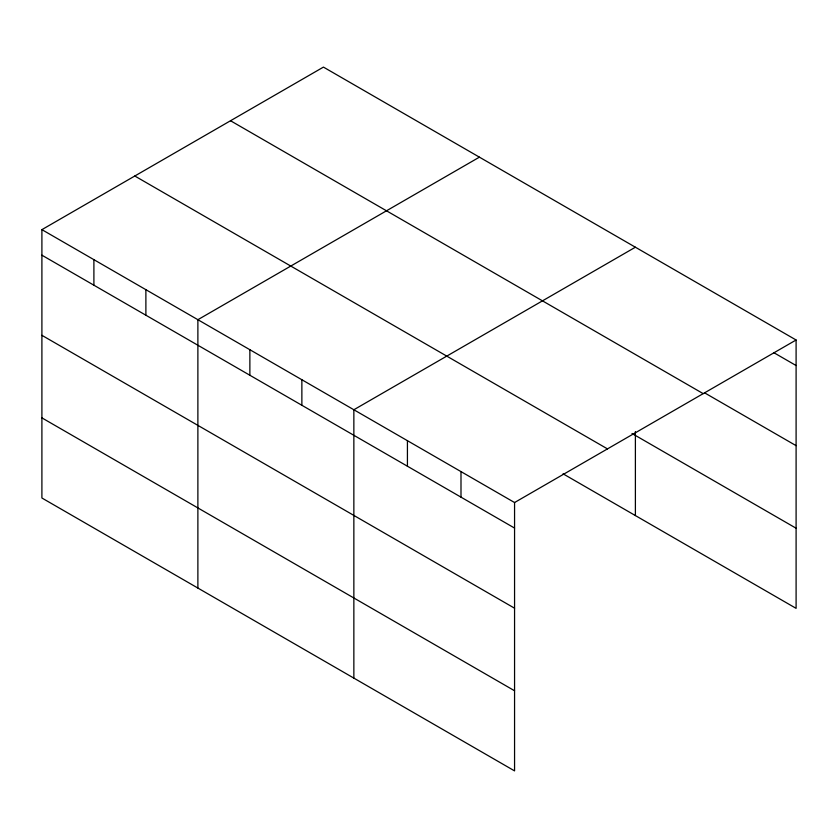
<?xml version="1.0" encoding="UTF-8"?>
<svg xmlns="http://www.w3.org/2000/svg" width="838" height="838" viewBox="0 0 838 838"><rect width="100%" height="100%" fill="white"/><g stroke="black" fill="none" stroke-linecap="round" stroke-linejoin="round"><path stroke-width="1.26" d="M41.9 229.643L514.563 502.538L514.563 770.897L41.9 498.002L41.9 229.643L323.437 67.103L796.1 339.998L796.1 608.357L563.052 473.805M479.409 157.156L197.883 319.697L197.883 588.056M635.393 247.21L353.856 409.761L353.856 678.11M514.563 502.538L796.1 339.998M773.778 352.651L796.1 365.536M704.59 392.833L796.1 445.659M230.523 120.745L703.197 393.64M631.999 433.476L796.1 528.223M134.803 176.011L607.477 448.896M41.9 255.181L514.563 528.076M41.9 335.315L514.563 608.21M41.9 417.869L514.563 690.763M635.393 431.57L635.393 515.569M460.994 471.616L460.994 497.144M407.425 440.683L407.425 466.221M301.869 379.74L301.869 405.278M249.871 349.718L249.871 375.256M145.885 289.686L145.885 315.224M93.898 259.665L93.898 285.203"/></g></svg>
